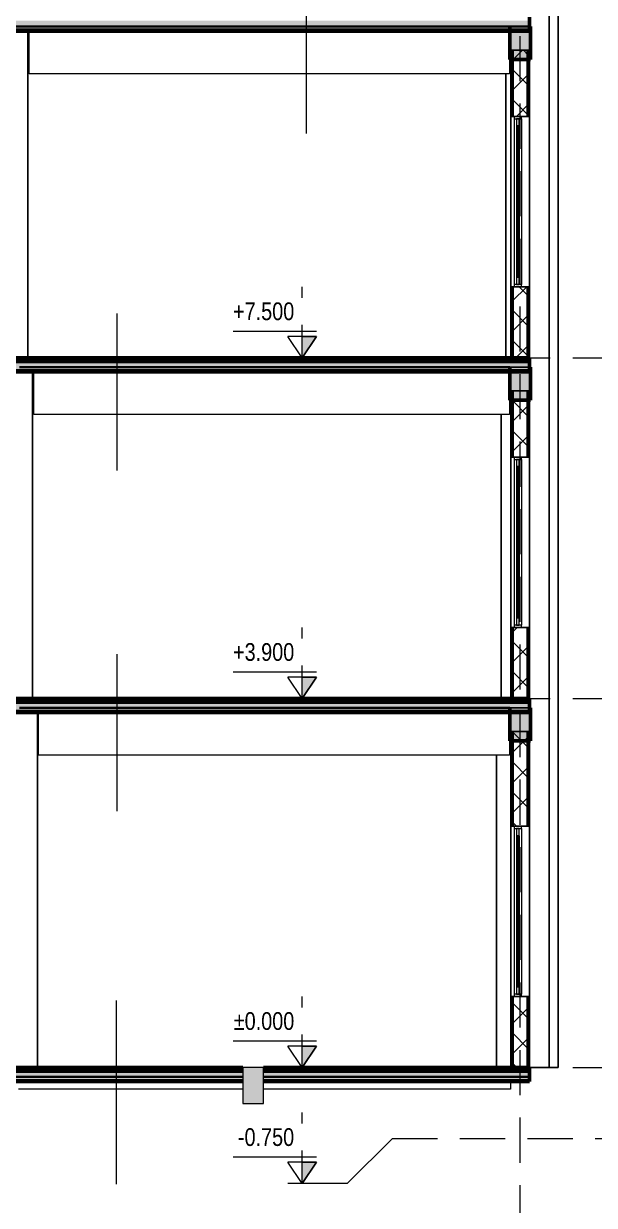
# Model space of a CAD drawing. Header units: millimetres. Extents: x -20510 to 108935, y -243239 to 20306.
# Drawn here: x 59755 to 65783, y -129458 to -116970 of the extents above; entities that cross this region are included whole.
import ezdxf

# ---------------------------------------------------------------- set-up
doc = ezdxf.new("R2010")
doc.units = ezdxf.units.MM
doc.linetypes.add('Hidden', pattern=[714.375, 476.25, -238.125])
for name, color, linetype, lineweight in [('A-DETL', 8, 'Continuous', 9), ('A-DETL-GENF', 8, 'Continuous', 18), ('A-FLOR', 7, 'Continuous', 9), ('A-FLOR-LEVL', 8, 'Continuous', 9), ('A-FLOR-MCUT', 7, 'Continuous', 50), ('A-FLOR-PATT', 8, 'Continuous', 9), ('A-GLAZ', 4, 'Continuous', 18), ('A-WALL', 7, 'Continuous', 25), ('A-WALL-PATT', 8, 'Continuous', 18), ('S-BEAM', 7, 'Continuous', 9), ('S-COLS', 7, 'Continuous', 25), ('S-FNDN', 7, 'Continuous', 9), ('S-GRID', 1, 'Continuous', 9)]:
    doc.layers.add(name, color=color, linetype=linetype, lineweight=lineweight)
doc.styles.add('Arial', font='arial.ttf', dxfattribs={"width": 0.8, "height": 250})
pattern_1 = [(0, (57391.6, -122654.615), (304.8, 76.2), [25.146, -203.454, 25.146, -203.454, -1219.2]), (0, (57391.6, -122654.615), (304.8, 76.2), [-457.2, 25.146, -432.054, 25.146, -203.454, -533.4]), (0, (57391.6, -122654.615), (304.8, 76.2), [-1143, 25.146, -127.254, 25.146, -355.854]), (120, (57505.9, -122616.515), (-218.39114, 225.86454), [25.146, -203.454, 25.146, -203.454, -1219.2]), (120, (57505.9, -122616.515), (-218.39114, 225.86454), [-457.2, 25.146, -432.054, 25.146, -203.454, -533.4]), (120, (57505.9, -122616.515), (-218.39114, 225.86454), [-1143, 25.146, -127.254, 25.146, -355.854]), (240, (57544, -122464.115), (-86.40886, -302.06454), [25.146, -203.454, 25.146, -203.454, -1219.2]), (240, (57544, -122464.115), (-86.40886, -302.06454), [-457.2, 25.146, -432.054, 25.146, -203.454, -533.4]), (240, (57544, -122464.115), (-86.40886, -302.06454), [-1143, 25.146, -127.254, 25.146, -355.854])]
pattern_2 = [(45, (57391.6, -122654.62), (-159.099, 159.099), []), (135, (57391.6, -122654.62), (-159.099, -159.099), [])]
pattern_3 = [(0, (57391.6, -122654.6), (476.25, 476.25), [476.25, -476.25]), (0, (57391.6, -122476), (476.25, 476.25), [476.25, -476.25]), (0, (57391.6, -122297.43), (476.25, 476.25), [476.25, -476.25]), (90, (57451.13, -122237.9), (-476.25, 476.25), [476.25, -476.25]), (90, (57629.7, -122237.9), (-476.25, 476.25), [476.25, -476.25]), (90, (57808.3, -122237.9), (-476.25, 476.25), [476.25, -476.25])]
pattern_4 = [(50, (57391.6, -122654.6), (546.553, -47.817), [57.15, -628.65]), (355, (57391.6, -122654.6), (-105.728, 573.17), [45.72, -502.92]), (100.451, (57437.14, -122658.6), (440.828, 525.35), [48.57, -534.27]), (46.184, (57391.6, -122502.2), (813.237, -126.13), [85.725, -942.975]), (96.636, (57459.4, -122512.7), (712.21, 742.28), [72.855, -801.405]), (351.184, (57391.6, -122502.2), (712.215, 742.276), [68.58, -754.38]), (21, (57467.8, -122540.3), (454.843, -306.796), [57.15, -628.65]), (326, (57467.8, -122540.3), (185.406, 552.564), [45.72, -502.92]), (71.451, (57505.7, -122565.9), (640.25, 245.764), [48.57, -534.27]), (37.5, (57391.6, -122654.62), (9.2664, 253.665), [25.146, -471.678, 25.146, -485.394, -504.825]), (37.5, (57391.6, -122654.62), (9.2664, 253.665), [-1007.364, 25.146, -479.679]), (7.5, (57391.6, -122654.62), (200.4594, 300.541), [25.146, -265.938, 25.146, -460.248, -192.405]), (7.5, (57391.6, -122654.62), (200.4594, 300.541), [-776.478, 25.146, -167.259]), (327.5, (57221.67, -122654.62), (406.773, -17.1864), [25.146, -165.354, 25.146, -569.214, -788.67]), (327.5, (57221.67, -122654.62), (406.773, -17.1864), [-784.86, 25.146, -763.524]), (317.5, (57145.47, -122654.6), (444.388, 76.28), [25.146, -222.504, 25.146, -369.57, -560.07]), (317.5, (57145.47, -122654.6), (444.388, 76.28), [-642.366, 25.146, -534.924])]

# ---------------------------------------------------------------- blocks, each defined once
blk = doc.blocks.new('CUA SO 2 CANH NHOM KINH O O THOANG - S1_1500x1800-2404851-MẶT CẮT 5-5')
at = {"layer": 'A-GLAZ'}
for p, q in [((-13187, 2550), (-13263, 2550)), ((-13263, 2550), (-13263, 2525)), ((-13263, 2525), (-13187, 2525)), ((-13212.5, 2525), (-13237.5, 2525)), ((-13237.5, 2525), (-13237.5, 2449)), ((-13212.5, 2449), (-13212.5, 2525)), ((-13187, 2525), (-13187, 2550)), ((-13237.5, 2449), (-13212.5, 2449)), ((-13222.5, 2449), (-13227.5, 2449)), ((-13227.5, 2449), (-13227.5, 851)), ((-13222.5, 851), (-13222.5, 2449)), ((-13187, 775), (-13263, 775)), ((-13263, 775), (-13263, 750)), ((-13263, 750), (-13187, 750)), ((-13212.5, 851), (-13237.5, 851)), ((-13237.5, 851), (-13237.5, 775)), ((-13237.5, 775), (-13212.5, 775)), ((-13227.5, 851), (-13222.5, 851)), ((-13212.5, 775), (-13212.5, 851)), ((-13187, 750), (-13187, 775))]:
    blk.add_line(p, q, dxfattribs=at)
at = {"layer": 'A-GLAZ', "lineweight": 18}
for p, q in [((-13263, 2525), (-13263, 775)), ((-13187, 2525), (-13187, 775)), ((-13237.5, 2449), (-13237.5, 851)), ((-13212.5, 2449), (-13212.5, 851))]:
    blk.add_line(p, q, dxfattribs=at)
blk = doc.blocks.new('M_Concrete-Rectangular-Column - COT250X350-2391829-MẶT CẮT 5-5')
at = {"layer": 'S-COLS'}
blk.add_line((-250, 3300), (-250, 0), dxfattribs=at)
blk = doc.blocks.new('M_Concrete-Rectangular-Column - COT250X400-V2-MẶT CẮT 5-5')
at = {"layer": 'S-COLS'}
blk.add_line((-5100, 3750), (-5100, 0), dxfattribs=at)
blk = doc.blocks.new('CUA SO 2 CANH NHOM KINH O O THOANG - S1_1500x1800-V3-MẶT CẮT 5-5')
at = {"layer": 'A-GLAZ'}
for p, q in [((13, 6450), (-63, 6450)), ((-63, 6450), (-63, 6425)), ((-63, 6425), (13, 6425)), ((-12.5, 6425), (-37.5, 6425)), ((-37.5, 6425), (-37.5, 6349)), ((-12.5, 6349), (-12.5, 6425)), ((13, 6425), (13, 6450)), ((-37.5, 6349), (-12.5, 6349)), ((-22.5, 6349), (-27.5, 6349)), ((-27.5, 6349), (-27.5, 4751)), ((-22.5, 4751), (-22.5, 6349)), ((-12.5, 4751), (-37.5, 4751)), ((-37.5, 4751), (-37.5, 4675)), ((-27.5, 4751), (-22.5, 4751)), ((-12.5, 4675), (-12.5, 4751)), ((13, 4675), (-63, 4675)), ((-63, 4675), (-63, 4650)), ((-63, 4650), (13, 4650)), ((-37.5, 4675), (-12.5, 4675)), ((13, 4650), (13, 4675))]:
    blk.add_line(p, q, dxfattribs=at)
at = {"layer": 'A-GLAZ', "lineweight": 18}
for p, q in [((-63, 6425), (-63, 4675)), ((13, 6425), (13, 4675)), ((-37.5, 6349), (-37.5, 4751)), ((-12.5, 6349), (-12.5, 4751))]:
    blk.add_line(p, q, dxfattribs=at)
blk = doc.blocks.new('CUA SO 2 CANH NHOM KINH O O THOANG - S1_1500x1800-V5-MẶT CẮT 5-5')
at = {"layer": 'A-GLAZ'}
for p, q in [((13, 10050), (-63, 10050)), ((-63, 10050), (-63, 10025)), ((-63, 10025), (13, 10025)), ((-12.5, 10025), (-37.5, 10025)), ((-37.5, 10025), (-37.5, 9949)), ((-12.5, 9949), (-12.5, 10025)), ((13, 10025), (13, 10050)), ((-37.5, 9949), (-12.5, 9949)), ((-22.5, 9949), (-27.5, 9949)), ((-27.5, 9949), (-27.5, 8351)), ((-22.5, 8351), (-22.5, 9949)), ((13, 8275), (-63, 8275)), ((-63, 8275), (-63, 8250)), ((-63, 8250), (13, 8250)), ((-12.5, 8351), (-37.5, 8351)), ((-37.5, 8351), (-37.5, 8275)), ((-37.5, 8275), (-12.5, 8275)), ((-27.5, 8351), (-22.5, 8351)), ((-12.5, 8275), (-12.5, 8351)), ((13, 8250), (13, 8275))]:
    blk.add_line(p, q, dxfattribs=at)
at = {"layer": 'A-GLAZ', "lineweight": 18}
for p, q in [((-63, 10025), (-63, 8275)), ((13, 10025), (13, 8275)), ((-37.5, 9949), (-37.5, 8351)), ((-12.5, 9949), (-12.5, 8351))]:
    blk.add_line(p, q, dxfattribs=at)
blk = doc.blocks.new('M_Concrete-Rectangular-Column - COT220X300-2391836-MẶT CẮT 5-5')
at = {"layer": 'S-COLS'}
blk.add_line((-200, 6900), (-200, 3900), dxfattribs=at)
blk = doc.blocks.new('M_Concrete-Rectangular-Column - COT200X250-2391837-MẶT CẮT 5-5')
at = {"layer": 'S-COLS'}
blk.add_line((-150, 10500), (-150, 7500), dxfattribs=at)
blk = doc.blocks.new('M_Concrete-Rectangular-Column - COT250X350-V8-MẶT CẮT 5-5')
at = {"layer": 'S-COLS'}
blk.add_line((-5150, 7350), (-5150, 3900), dxfattribs=at)
blk = doc.blocks.new('M_Concrete-Rectangular-Column - COT220X300-V9-MẶT CẮT 5-5')
at = {"layer": 'S-COLS'}
blk.add_line((-5200, 10950), (-5200, 7500), dxfattribs=at)
blk = doc.blocks.new('Level - _-000-1742762-MẶT CẮT 5-5')
at = {"layer": 'A-FLOR-LEVL'}
blk.add_hatch(color=256, dxfattribs=at).paths.add_polyline_path([(-2303, 225), (-2303, 0), (-2153, 225)])
for p, q in [((-2303, 0), (-2303, 750)), ((-2153, 277), (-3032, 277)), ((-2303, 0), (-2453, 225)), ((-2153, 225), (-2453, 225)), ((-2303, 0), (-2153, 225)), ((-2303, 225), (-2153, 225)), ((-2153, 225), (-2303, 0)), ((-2303, 0), (-2303, 225)), ((-2153, 0), (-2453, 0))]:
    blk.add_line(p, q, dxfattribs=at)
blk = doc.blocks.new('Level - 000_-1742766-MẶT CẮT 5-5')
at = {"layer": 'A-FLOR-LEVL'}
blk.add_hatch(color=256, dxfattribs=at).paths.add_polyline_path([(-2303, 4125), (-2303, 3900), (-2153, 4125)])
for p, q in [((-2303, 3900), (-2303, 4650)), ((-2153, 4177), (-3032, 4177)), ((-2303, 3900), (-2453, 4125)), ((-2153, 4125), (-2453, 4125)), ((-2303, 3900), (-2153, 4125)), ((-2303, 4125), (-2153, 4125)), ((-2153, 4125), (-2303, 3900)), ((-2303, 3900), (-2303, 4125)), ((-2153, 3900), (-2453, 3900))]:
    blk.add_line(p, q, dxfattribs=at)

msp = doc.modelspace()

# ---------------------------------------------------------------- hatches: boundary and pattern name
at = {"layer": 'A-DETL-GENF'}
msp.add_hatch(color=7, dxfattribs=at).paths.add_polyline_path([(62068.6, -128381.8), (62288.6, -128381.8), (62288.6, -128000), (62068.6, -128000)])
at = {"layer": 'A-FLOR-PATT', "lineweight": 18}
h = msp.add_hatch(dxfattribs=at)
h.set_pattern_fill('FP_4', color=256, style=0, pattern_type=2)
h.set_pattern_definition(pattern_4)
h.paths.add_polyline_path([(51698.6, -117040), (65099.7, -117040), (65099.7, -116940), (51698.6, -116940), (51698.6, -117011.4)])
h = msp.add_hatch(dxfattribs=at)
h.set_pattern_fill('FP_3', color=256, style=0, pattern_type=2)
h.set_pattern_definition(pattern_3)
h.paths.add_polyline_path([(64978.9, -117050), (65099.7, -117050), (65099.7, -117040), (51698.6, -117040), (51698.6, -117050), (64427.7, -117050)])
h = msp.add_hatch(dxfattribs=at)
h.set_pattern_fill('FP_1', color=256, style=0, pattern_type=2)
h.set_pattern_definition(pattern_1)
h.paths.add_polyline_path([(64978.9, -120540), (65099.7, -120540), (65099.7, -120500), (51698.6, -120500), (51698.6, -120540), (64427.7, -120540)])
h = msp.add_hatch(dxfattribs=at)
h.set_pattern_fill('FP_4', color=256, style=0, pattern_type=2)
h.set_pattern_definition(pattern_4)
h.paths.add_polyline_path([(51698.6, -120640), (65099.7, -120640), (65099.7, -120540), (51698.6, -120540)])
h = msp.add_hatch(dxfattribs=at)
h.set_pattern_fill('FP_3', color=256, style=0, pattern_type=2)
h.set_pattern_definition(pattern_3)
h.paths.add_polyline_path([(64978.9, -120650), (65099.7, -120650), (65099.7, -120640), (51698.6, -120640), (51698.6, -120650), (64427.7, -120650)])
h = msp.add_hatch(dxfattribs=at)
h.set_pattern_fill('FP_1', color=256, style=0, pattern_type=2)
h.set_pattern_definition(pattern_1)
h.paths.add_polyline_path([(64978.9, -124140), (65099.7, -124140), (65099.7, -124100), (51698.6, -124100), (51698.6, -124140), (64841.1, -124140)])
h = msp.add_hatch(dxfattribs=at)
h.set_pattern_fill('FP_4', color=256, style=0, pattern_type=2)
h.set_pattern_definition(pattern_4)
h.paths.add_polyline_path([(54645.5, -124240), (65099.7, -124240), (65099.7, -124140), (51698.6, -124140), (51698.6, -124240), (54507.8, -124240)])
h = msp.add_hatch(dxfattribs=at)
h.set_pattern_fill('FP_3', color=256, style=0, pattern_type=2)
h.set_pattern_definition(pattern_3)
h.paths.add_polyline_path([(54507.8, -124250), (65099.7, -124250), (65099.7, -124240), (51698.6, -124240), (51698.6, -124250), (54438.9, -124250)])
h = msp.add_hatch(dxfattribs=at)
h.set_pattern_fill('FP_1', color=256, style=0, pattern_type=2)
h.set_pattern_definition(pattern_1)
h.paths.add_polyline_path([(64978.9, -128040), (65099.7, -128040), (65099.7, -128000), (62288.6, -128000), (62288.6, -128040), (64427.7, -128040)])
h.paths.add_polyline_path([(51752.2, -128040), (52468.6, -128040), (52468.6, -128000), (51698.6, -128000), (51698.6, -128040)])
h.paths.add_polyline_path([(52688.6, -128040), (58926.6, -128040), (58926.6, -128000), (52688.6, -128000)])
h.paths.add_polyline_path([(62068.6, -128040), (62068.6, -128000), (59146.6, -128000), (59146.6, -128040), (60018.9, -128040)])
h = msp.add_hatch(dxfattribs=at)
h.set_pattern_fill('FP_4', color=256, style=0, pattern_type=2)
h.set_pattern_definition(pattern_4)
h.paths.add_polyline_path([(56712.2, -128140), (58926.6, -128140), (58926.6, -128040), (52688.6, -128040), (52688.6, -128140), (56436.6, -128140)])
h.paths.add_polyline_path([(51752.2, -128140), (52468.6, -128140), (52468.6, -128040), (51698.6, -128040), (51698.6, -128140)])
h.paths.add_polyline_path([(64978.9, -128140), (65099.7, -128140), (65099.7, -128040), (62288.6, -128040), (62288.6, -128140), (64427.7, -128140)])
h.paths.add_polyline_path([(62068.6, -128140), (62068.6, -128040), (59146.6, -128040), (59146.6, -128140), (60018.9, -128140)])
h = msp.add_hatch(dxfattribs=at)
h.set_pattern_fill('FP_3', color=256, style=0, pattern_type=2)
h.set_pattern_definition(pattern_3)
h.paths.add_polyline_path([(64978.9, -128150), (65099.7, -128150), (65099.7, -128140), (62288.6, -128140), (62288.6, -128150), (64427.7, -128150)])
h.paths.add_polyline_path([(51752.2, -128150), (52468.6, -128150), (52468.6, -128140), (51698.6, -128140), (51698.6, -128150)])
h.paths.add_polyline_path([(52688.6, -128150), (58926.6, -128150), (58926.6, -128140), (52688.6, -128140)])
h.paths.add_polyline_path([(62068.6, -128150), (62068.6, -128140), (59146.6, -128140), (59146.6, -128150), (60018.9, -128150)])
at = {"layer": 'A-WALL-PATT', "lineweight": 18}
h = msp.add_hatch(dxfattribs=at)
h.set_pattern_fill('FP_1', color=256, style=0, pattern_type=2)
h.set_pattern_definition(pattern_1)
h.paths.add_polyline_path([(64915, -120500), (64915, -119750), (64900, -119750), (64900, -120500)])
h.paths.add_polyline_path([(64910, -117950), (64915, -117950), (64915, -117250), (64900, -117250), (64900, -117950)])
h = msp.add_hatch(dxfattribs=at)
h.set_pattern_fill('FP_2', color=256, style=0, pattern_type=2)
h.set_pattern_definition(pattern_2)
h.paths.add_polyline_path([(64978.9, -120500), (65085, -120500), (65085, -119750), (64915, -119750), (64915, -120500)])
h.paths.add_polyline_path([(64915, -117950), (65085, -117950), (65085, -117250), (64915, -117250), (64915, -117895.7)])
h = msp.add_hatch(dxfattribs=at)
h.set_pattern_fill('FP_1', color=256, style=0, pattern_type=2)
h.set_pattern_definition(pattern_1)
h.paths.add_polyline_path([(65100, -120500), (65100, -119750), (65085, -119750), (65085, -120500)])
h.paths.add_polyline_path([(65100, -117950), (65100, -117250), (65085, -117250), (65085, -117950)])
h = msp.add_hatch(dxfattribs=at)
h.set_pattern_fill('FP_1', color=256, style=0, pattern_type=2)
h.set_pattern_definition(pattern_1)
h.paths.add_polyline_path([(64915, -124100), (64915, -123350), (64900, -123350), (64900, -124100)])
h.paths.add_polyline_path([(64915, -121550), (64915, -120850), (64900, -120850), (64900, -121550), (64910, -121550)])
h = msp.add_hatch(dxfattribs=at)
h.set_pattern_fill('FP_2', color=256, style=0, pattern_type=2)
h.set_pattern_definition(pattern_2)
h.paths.add_polyline_path([(64978.9, -124100), (65085, -124100), (65085, -123350), (64915, -123350), (64915, -124100)])
h.paths.add_polyline_path([(65085, -121550), (65085, -120850), (64915, -120850), (64915, -121550), (65047.7, -121550)])
h = msp.add_hatch(dxfattribs=at)
h.set_pattern_fill('FP_1', color=256, style=0, pattern_type=2)
h.set_pattern_definition(pattern_1)
h.paths.add_polyline_path([(65100, -124100), (65100, -123350), (65085, -123350), (65085, -124100)])
h.paths.add_polyline_path([(65100, -121550), (65100, -120850), (65085, -120850), (65085, -121550)])
h = msp.add_hatch(dxfattribs=at)
h.set_pattern_fill('FP_1', color=256, style=0, pattern_type=2)
h.set_pattern_definition(pattern_1)
h.paths.add_polyline_path([(64915, -128000), (64915, -127250), (64900, -127250), (64900, -128000)])
h.paths.add_polyline_path([(64900, -125450), (64915, -125450), (64915, -124450), (64900, -124450), (64900, -125372.7)])
h = msp.add_hatch(dxfattribs=at)
h.set_pattern_fill('FP_2', color=256, style=0, pattern_type=2)
h.set_pattern_definition(pattern_2)
h.paths.add_polyline_path([(65085, -128000), (65085, -127250), (64915, -127250), (64915, -128000), (64978.9, -128000)])
h.paths.add_polyline_path([(65085, -125450), (65085, -124450), (64915, -124450), (64915, -125450), (65047.7, -125450)])
h = msp.add_hatch(dxfattribs=at)
h.set_pattern_fill('FP_1', color=256, style=0, pattern_type=2)
h.set_pattern_definition(pattern_1)
h.paths.add_polyline_path([(65100, -128000), (65100, -127250), (65085, -127250), (65085, -128000)])
h.paths.add_polyline_path([(65100, -125450), (65100, -124450), (65085, -124450), (65085, -125450)])
at = {"layer": 'S-BEAM'}
for points in [[(65110, -117350), (65110, -117000), (64890, -117000), (64890, -117350), (65100, -117350)], [(64978.9, -120950), (65110, -120950), (65110, -120600), (64890, -120600), (64890, -120950)], [(65100, -124550), (65110, -124550), (65110, -124200), (64890, -124200), (64890, -124550), (64978.9, -124550)]]:
    msp.add_hatch(color=8, dxfattribs=at).paths.add_polyline_path(points)

# ---------------------------------------------------------------- linework, layer by layer
at = {"layer": 'A-DETL'}
for p, q in [((62738.7, -115832.7), (62738.7, -118132.7)), ((60738.4, -120033), (60738.4, -121693)), ((60738.4, -123633), (60738.4, -125293)), ((60733.5, -127293), (60733.5, -129231.8)), ((62288.6, -128000), (62068.6, -128000)), ((62068.6, -128000), (62068.6, -128381.8)), ((62288.6, -128381.8), (62288.6, -128000)), ((62068.6, -128381.8), (62288.6, -128381.8))]:
    msp.add_line(p, q, dxfattribs=at)
at = {"layer": 'A-FLOR', "lineweight": 50}
for p, q in [((65099.7, -117050), (65099.7, -116900)), ((51698.6, -117050), (65099.7, -117050)), ((65099.7, -120500), (51698.6, -120500)), ((65099.7, -120650), (65099.7, -120500)), ((51698.6, -120650), (65099.7, -120650)), ((65099.7, -124100), (51698.6, -124100)), ((65099.7, -124250), (65099.7, -124100)), ((51698.6, -124250), (65099.7, -124250)), ((62068.6, -128000), (59146.6, -128000)), ((65099.7, -128000), (62288.6, -128000)), ((65099.7, -128150), (65099.7, -128000)), ((59146.6, -128150), (62068.6, -128150)), ((62288.6, -128150), (65099.7, -128150))]:
    msp.add_line(p, q, dxfattribs=at)
at = {"layer": 'A-FLOR'}
for p, q in [((59812.7, -117130), (59800, -117130)), ((62068.6, -128230), (59699.1, -128230)), ((64898.3, -128230), (62288.6, -128230)), ((64898.3, -128150), (64898.3, -128230))]:
    msp.add_line(p, q, dxfattribs=at)
at = {"layer": 'A-FLOR-LEVL', "linetype": 'Hidden'}
for p, q in [((62697, -120500), (79693.6, -120500)), ((62697, -124100), (79693.6, -124100)), ((62697, -128000), (79693.6, -128000)), ((63649.5, -128750), (78741.1, -128750))]:
    msp.add_line(p, q, dxfattribs=at)
at = {"layer": 'A-FLOR-LEVL'}
for p, q in [((63649.5, -128750), (63173.3, -129226.2)), ((63173.3, -129226.2), (62697, -129226.2))]:
    msp.add_line(p, q, dxfattribs=at)
at = {"layer": 'A-FLOR-MCUT'}
for p, q in [((65099.7, -117040), (51698.6, -117040)), ((65099.7, -120540), (51698.6, -120540)), ((65099.7, -120640), (51698.6, -120640)), ((65099.7, -124140), (51698.6, -124140)), ((65099.7, -124240), (51698.6, -124240)), ((62068.6, -128040), (59146.6, -128040)), ((65099.7, -128040), (62288.6, -128040)), ((62068.6, -128140), (59146.6, -128140)), ((65099.7, -128140), (62288.6, -128140))]:
    msp.add_line(p, q, dxfattribs=at)
at = {"layer": 'A-WALL'}
for p, q in [((65306, -115400), (65306, -128000)), ((65400, -115400), (65400, -128000)), ((59812.7, -117250), (59800, -117250)), ((59812.7, -117400), (59800, -117400)), ((64900, -117400), (64887.3, -117400)), ((64900, -119750), (64900, -117950)), ((65100, -117950), (65100, -119750)), ((59862.7, -120850), (59850, -120850)), ((59862.7, -121000), (59850, -121000)), ((64900, -123350), (64900, -121550)), ((65100, -121550), (65100, -123350)), ((59912.7, -124600), (59900, -124600)), ((64900, -127250), (64900, -125450)), ((65100, -125450), (65100, -127250)), ((65400, -128000), (65100, -128000))]:
    msp.add_line(p, q, dxfattribs=at)
at = {"layer": 'A-WALL', "lineweight": 25}
for p, q in [((65100, -117250), (64900, -117250)), ((64900, -117250), (64900, -117950)), ((65100, -117950), (65100, -117250)), ((64900, -117950), (65100, -117950)), ((65100, -119750), (64900, -119750)), ((64900, -119750), (64900, -120500)), ((65100, -120500), (65100, -119750)), ((65100, -120850), (64900, -120850)), ((64900, -120850), (64900, -121550)), ((65100, -121550), (65100, -120850)), ((64900, -121550), (65100, -121550)), ((65100, -123350), (64900, -123350)), ((64900, -123350), (64900, -124100)), ((65100, -124100), (65100, -123350)), ((65100, -124450), (64900, -124450)), ((64900, -124450), (64900, -125450)), ((65100, -125450), (65100, -124450)), ((64900, -125450), (65100, -125450)), ((65100, -127250), (64900, -127250)), ((64900, -127250), (64900, -128000)), ((65100, -128000), (65100, -127250)), ((65099.7, -128000), (65100, -128000))]:
    msp.add_line(p, q, dxfattribs=at)
at = {"layer": 'A-WALL', "lineweight": 50}
for p, q in [((64915, -117250), (64915, -117950)), ((65085, -117250), (65085, -117950)), ((64915, -119750), (64915, -120500)), ((65085, -119750), (65085, -120500)), ((64915, -120850), (64915, -121550)), ((65085, -120850), (65085, -121550)), ((64915, -123350), (64915, -124100)), ((65085, -123350), (65085, -124100)), ((64915, -124450), (64915, -125450)), ((65085, -124450), (65085, -125450)), ((64915, -127250), (64915, -128000)), ((65085, -127250), (65085, -128000))]:
    msp.add_line(p, q, dxfattribs=at)
at = {"layer": 'S-BEAM'}
for p, q in [((65100, -117000), (64890, -117000)), ((59812.7, -117500), (59812.7, -117050)), ((64887.3, -117050), (64887.3, -117500)), ((64887.3, -117500), (59812.7, -117500)), ((65100, -120600), (64890, -120600)), ((59862.7, -121100), (59862.7, -120650)), ((64887.3, -120650), (64887.3, -121100)), ((64887.3, -121100), (59862.7, -121100)), ((59912.7, -124700), (59912.7, -124250)), ((64887.3, -124250), (64887.3, -124700)), ((65100, -124200), (64890, -124200)), ((64887.3, -124700), (59912.7, -124700))]:
    msp.add_line(p, q, dxfattribs=at)
at = {"layer": 'S-BEAM', "lineweight": 50}
for p, q in [((64890, -117000), (64890, -117350)), ((65110, -117000), (65100, -117000)), ((65110, -117350), (65110, -117000)), ((64890, -117350), (65110, -117350)), ((64890, -120600), (64890, -120950)), ((65110, -120600), (65100, -120600)), ((65110, -120950), (65110, -120600)), ((64890, -120950), (65110, -120950)), ((64890, -124200), (64890, -124550)), ((65110, -124200), (65100, -124200)), ((65110, -124550), (65110, -124200)), ((64890, -124550), (65110, -124550))]:
    msp.add_line(p, q, dxfattribs=at)
at = {"layer": 'S-FNDN', "lineweight": 35}
for p, q in [((51698.6, -117000), (65099.7, -117000)), ((65100, -117000), (65100, -116900)), ((65100, -120500), (65099.7, -120500)), ((65100, -120600), (65100, -120500)), ((59710, -120600), (64890, -120600)), ((65100, -124100), (65099.7, -124100)), ((65100, -124200), (65100, -124100)), ((59710, -124200), (64890, -124200)), ((59146.6, -128100), (62068.6, -128100)), ((62288.6, -128100), (65099.7, -128100))]:
    msp.add_line(p, q, dxfattribs=at)
at = {"layer": 'S-FNDN'}
for p, q in [((65099.7, -117000), (65100, -117000)), ((64890, -120600), (65100, -120600)), ((64890, -124200), (65100, -124200))]:
    msp.add_line(p, q, dxfattribs=at)
at = {"layer": 'S-GRID', "linetype": 'Hidden'}
msp.add_line((65000, -131150.1), (65000, -106730.6), dxfattribs=at)

# ---------------------------------------------------------------- block references
at = {"layer": 'A-FLOR-LEVL'}
for name, p in [('Level - 000_-1742766-MẶT CẮT 5-5', (65000, -124400)), ('Level - 000_-1742766-MẶT CẮT 5-5', (65000, -128000)), ('Level - _-000-1742762-MẶT CẮT 5-5', (65000, -128000)), ('Level - 000_-1742766-MẶT CẮT 5-5', (65000, -133126.2))]:
    msp.add_blockref(name, p, dxfattribs=at)
at = {"layer": 'A-GLAZ', "lineweight": 18}
for name, p in [('CUA SO 2 CANH NHOM KINH O O THOANG - S1_1500x1800-V5-MẶT CẮT 5-5', (65000, -128000)), ('CUA SO 2 CANH NHOM KINH O O THOANG - S1_1500x1800-V3-MẶT CẮT 5-5', (65000, -128000)), ('CUA SO 2 CANH NHOM KINH O O THOANG - S1_1500x1800-2404851-MẶT CẮT 5-5', (78200, -128000))]:
    msp.add_blockref(name, p, dxfattribs=at)
at = {"layer": 'S-COLS'}
for name in ['M_Concrete-Rectangular-Column - COT220X300-V9-MẶT CẮT 5-5', 'M_Concrete-Rectangular-Column - COT200X250-2391837-MẶT CẮT 5-5', 'M_Concrete-Rectangular-Column - COT250X350-V8-MẶT CẮT 5-5', 'M_Concrete-Rectangular-Column - COT220X300-2391836-MẶT CẮT 5-5', 'M_Concrete-Rectangular-Column - COT250X400-V2-MẶT CẮT 5-5', 'M_Concrete-Rectangular-Column - COT250X350-2391829-MẶT CẮT 5-5']:
    msp.add_blockref(name, (65000, -128000), dxfattribs=at)

# ---------------------------------------------------------------- next in the draw order: texts
at = {"layer": 'A-FLOR-LEVL', "char_height": 187.5, "attachment_point": 1, "style": 'Arial', "bg_fill": 3, "box_fill_scale": 1.25, "bg_fill_color": 9, "bg_fill_true_color": 13158600, "bg_fill_transparency": 0}
for s, insert, width in [('+7.500', (61966.8, -119916), 779.24), ('+3.900', (61966.8, -123516), 779.24), ('±0.000', (61974.6, -127416), 769.62), ('-0.750', (62018.4, -128642.2), 716.709)]:
    msp.add_mtext(s, dxfattribs=dict(at, insert=insert, width=width))

# ---------------------------------------------------------------- next in the draw order: texts
for s, insert, width in [('+7.500', (61966.8, -119916), 779.24), ('+3.900', (61966.8, -123516), 779.24), ('-0.750', (62018.4, -128642.2), 716.709)]:
    msp.add_mtext(s, dxfattribs=dict(at, insert=insert, width=width))

doc.saveas('drawing.dxf')
